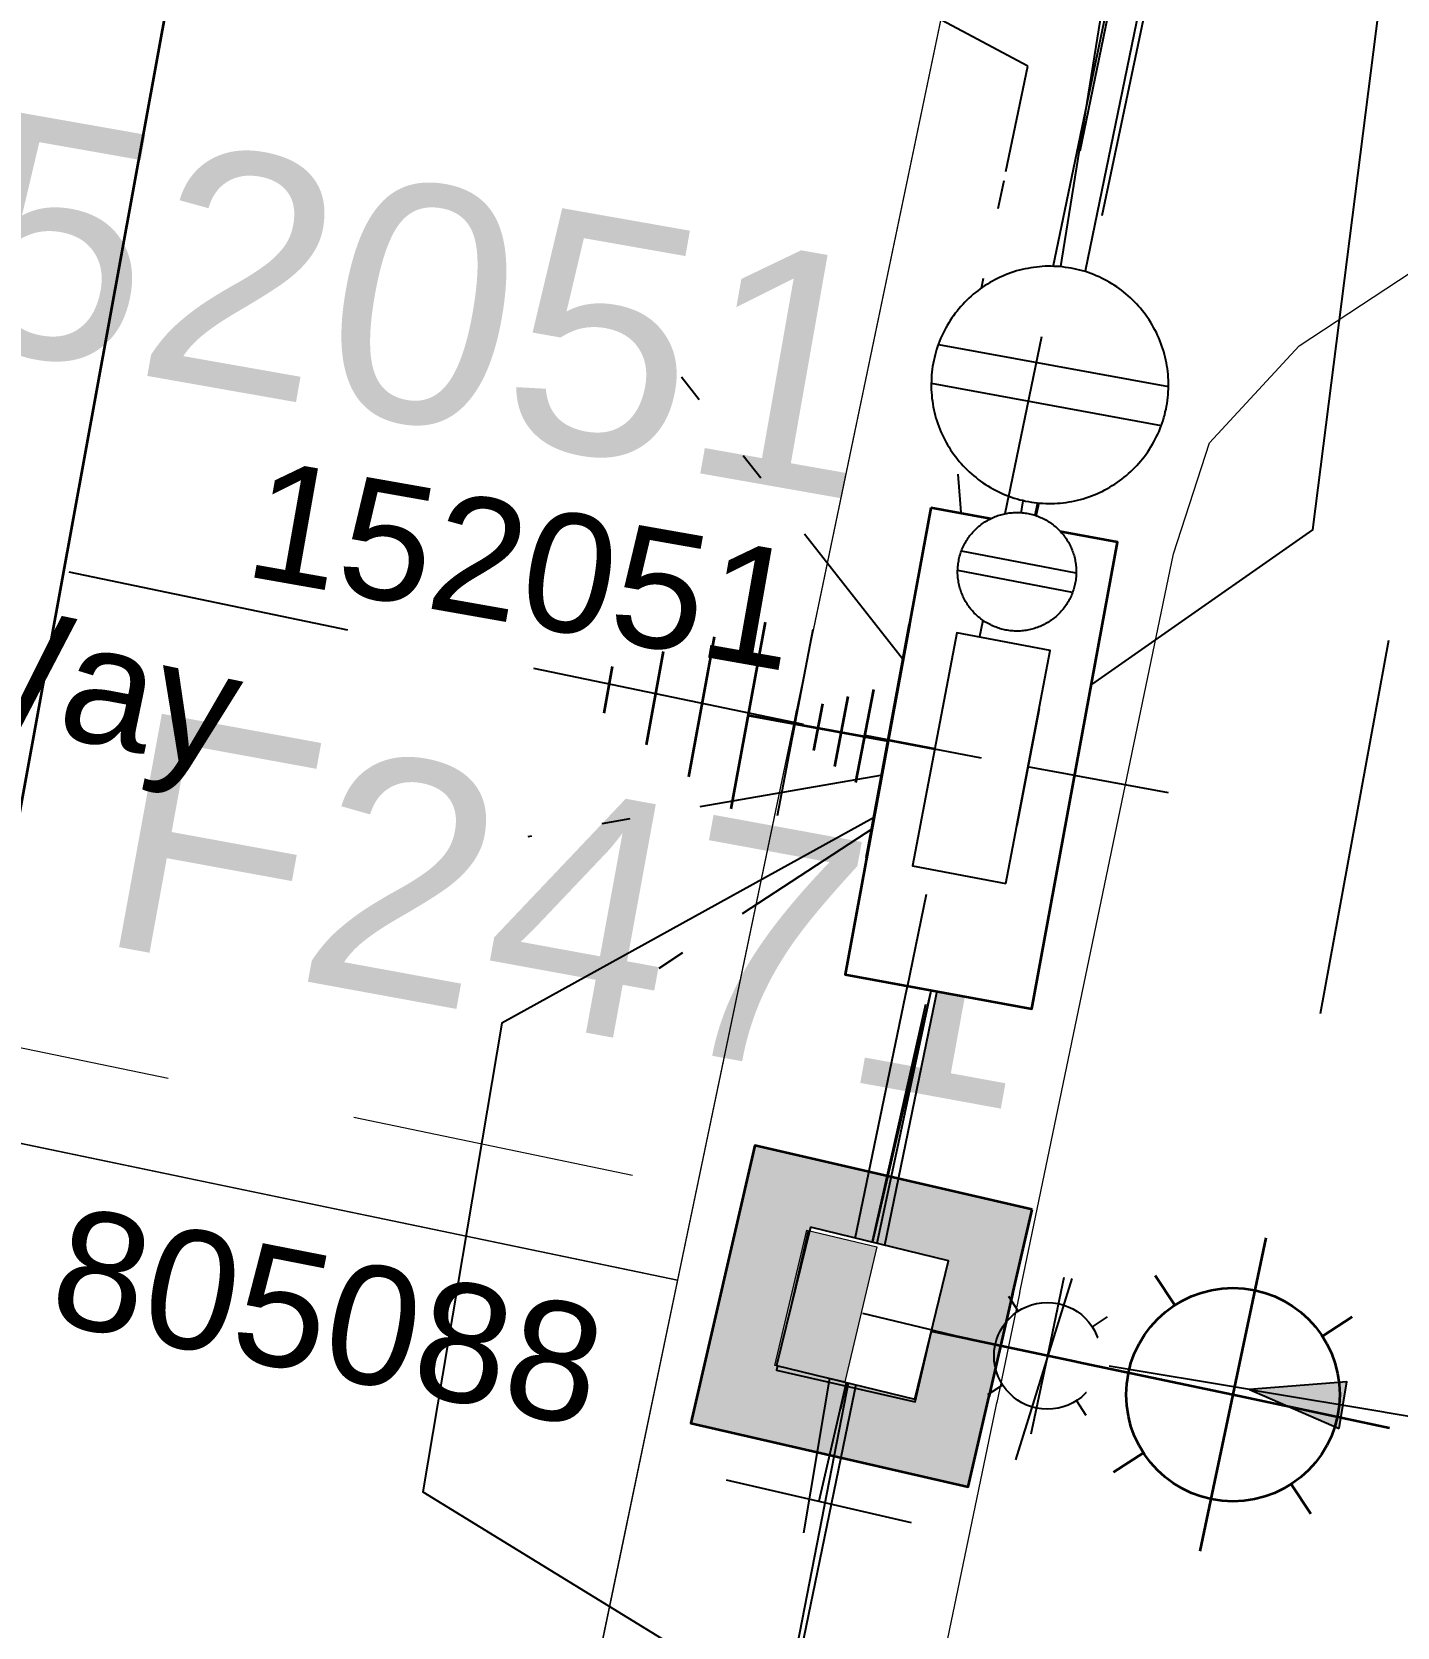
# Model space of a CAD drawing. Header units: metres. Extents: x 307635 to 308805, y 6256169 to 6257356.
# Drawn here: x 308179.17 to 308193.56, y 6256807.4 to 6256824.21 of the extents above; entities that cross this region are included whole.
import ezdxf
from ezdxf.enums import TextEntityAlignment as Align

# ---------------------------------------------------------------- set-up
doc = ezdxf.new("R2010")
doc.units = ezdxf.units.M
for name, pattern in [('Cable Exist UG', [7, 4, -1, 1, -1]), ('CENTERX2', [4, 2.5, -0.5, 0.5, -0.5]), ('Dash', [5, 3, -2]), ('DASHED', [19.05, 12.7, -6.35]), ('IE Trench LV', [6, 4, -2]), ('PHANTOM', [6.15, 3, -0.75, 0.3, -0.75, 0.3, -0.75, 0.3])]:
    doc.linetypes.add(name, pattern=pattern)
doc.layers.get('0').update_dxf_attribs({"color": 6})
doc.layers.get('Defpoints').update_dxf_attribs({"color": 250})
doc.layers.add('_User Miscellaneous10', color=252, linetype='Continuous', lineweight=13, transparency=0.5)
for name, color, linetype, lineweight in [('_User Miscellaneous7', 3, 'Continuous', 13), ('_User_HV_Exist', 1, 'Continuous', 35), ('_User_LV_Exist', 5, 'Continuous', 35), ('Cadastre Developer_SP_NEW', 92, 'Continuous', 15), ('Cadastre Easements_SP_NEW', 2, 'Continuous', 5), ('Mains_LV_SL_EXT', 135, 'Continuous', 25)]:
    doc.layers.add(name, color=color, linetype=linetype, lineweight=lineweight)
for name, color, linetype in [('Equip_HV_NEW', 2, 'Continuous'), ('Equip_LV_NEW', 2, 'Continuous'), ('Equip_SP_SL_EXT', 7, 'Continuous'), ('Mains_LV_New_T84', 2, 'Cable x'), ('Notes', 7, 'Continuous'), ('Notes_SP_NEW', 51, 'Continuous'), ('Services_SP_NEW_UG', 2, 'Continuous'), ('SupportsUG_SP_LV_NEW', 2, 'Continuous'), ('SupportsUG_SP_LV_SL_EXT', 7, 'Continuous'), ('SupportsUG_SP_LV_SL_NEW', 2, 'Continuous'), ('Trench_SP_NEW', 2, 'Continuous')]:
    doc.layers.add(name, color=color, linetype=linetype)
doc.layers.add('UNKNOWN_FEATURES', color=1, linetype='DASHED', plot=False)
doc.styles.add('COLUMN_LABEL', font='arial.ttf', dxfattribs={"height": 2})
doc.styles.add('ieISOCP', font='arial.ttf', dxfattribs={"height": 1.5})
doc.styles.add('POLE_LABEL', font='arial.ttf', dxfattribs={"height": 2})
doc.styles.add('SL_LABEL', font='arial.ttf', dxfattribs={"height": 2})
doc.styles.get("Standard").update_dxf_attribs({"font": 'arial.ttf'})
doc.styles.add('SWG_LABEL', font='arial.ttf')
doc.styles.add('SWITCH_LABEL', font='arial.ttf', dxfattribs={"height": 2})
doc.linetypes.add('Cable New UG', pattern='A,5.5,-0.01,["X",Standard,S=1.8,R=0,X=0,Y=-0.94],-1.7', length=7.21)
doc.linetypes.add('Cable o', pattern='A,3.5,-0.01,["O",Standard,S=1.25,R=0,X=0,Y=-0.63],-1.36', length=4.87)
doc.linetypes.add('Cable x', pattern='A,4.5,-0.01,["X",Standard,S=1.25,R=0,X=0,Y=-0.65],-1.2', length=5.71)

# ---------------------------------------------------------------- blocks, each defined once
blk = doc.blocks.new('COLUMN_EXT')
blk.add_hatch(color=256).paths.add_polyline_path([(1.5, -1.5), (1.5, 1.5), (-1.5, 1.5), (-1.5, -1.5)])
blk.add_lwpolyline([(1.5, 1.5), (-1.5, 1.5), (-1.5, -1.5), (1.5, -1.5)], close=True)
at = {"layer": 'Defpoints', "flags": 128}
for points in [[(0, 0), (0, -2)], [(2, -4), (-2, -4)]]:
    blk.add_lwpolyline(points, dxfattribs=at)
at = {"flags": 1}
blk.add_attdef('Z', (-1.813, 2.351), '', height=0.2, rotation=180, dxfattribs=at)
at = {"flags": 9}
for tag, p in [('NOTES', (-1.813, 2)), ('SUBURB', (-1.813, 1.8)), ('STREETNAME', (-1.813, 1.6)), ('LOCATION', (-1.813, 1.4)), ('LEGEND', (-1.813, 1.2)), ('USAGE', (-1.813, 1)), ('STATE', (-1.813, 0.8)), ('OWNED_BY', (-1.813, 0.6)), ('COLUMN_TYPE', (-1.813, 0.4))]:
    blk.add_attdef(tag, text='', height=0.2, rotation=180, dxfattribs=at).set_placement(p, align=Align.MIDDLE_LEFT)
for tag, style, p in [('STREET_CODE', 'COLUMN_LABEL', (-1.813, 0.2)), ('STRUCTURE_PLANT_NUMBER', 'POLE_LABEL', (-1.813, -0.031))]:
    blk.add_attdef(tag, text='', height=0.2, rotation=180, dxfattribs=dict(at, style=style)).set_placement(p, align=Align.MIDDLE_LEFT)
at = {"style": 'COLUMN_LABEL', "width": 0.9, "flags": 8}
blk.add_attdef('ASSET_NUM', text='', height=2, rotation=270, dxfattribs=at).set_placement((2, -4), align=Align.MIDDLE_LEFT)
blk = doc.blocks.new('*U261')
at = {"flags": 9}
for tag, p in [('LRATECODE', (-7.4, 0)), ('LOUTREACHVOCAB', (-7.2, 0)), ('LOUTREACH', (-7, 0)), ('LANTNUMBER', (-6.6, 0)), ('LNEW', (-6.4, 0)), ('LMASTVOCAB', (-6.2, 0)), ('LMAST', (-6, 0)), ('LLAMPVOCAB', (-5.8, 0)), ('LLAMP', (-5.6, 0)), ('LEXIST', (-5.4, 0)), ('LCHARGE3PERCENT', (-5.2, 0)), ('LCHARGE3', (-5, 0)), ('LCHARGE2PERCENT', (-4.8, 0)), ('LCHARGE2', (-4.6, 0)), ('LCHARGE1PERCENT', (-4.4, 0)), ('LCHARGE1', (-4.2, 0)), ('LCATEGORY', (-4, 0)), ('LBRACKETVOCAB', (-3.8, 0)), ('LBRACKET', (-3.6, 0)), ('LKINGHEIGHT', (-3.4, 0)), ('CREPLACE', (-3.2, 0)), ('CREMOVE', (-3, 0)), ('CNUMBER', (-2.8, 0)), ('CNEW', (-2.6, 0)), ('CEXIST', (-2.4, 0)), ('USAGE', (-2.2, 0)), ('STATE', (-2, 0)), ('OWNED_BY', (-1.8, 0)), ('ORIENTATION', (-1.6, 0)), ('OPERATING_VOLTAGE', (-1.4, 0)), ('NO_PHASES', (-1.2, 0)), ('LANTERN_TYPE', (-1, 0)), ('LANTERN_PURPOSE', (-0.8, 0)), ('CONTROL_TYPE', (-0.6, 0)), ('CONSTRUCTED_VOLTAGE', (-0.4, 0))]:
    blk.add_attdef(tag, text='', height=0.001, rotation=270, dxfattribs=at).set_placement(p, align=Align.MIDDLE_LEFT)
at = {"style": 'SL_LABEL', "flags": 9}
blk.add_attdef('STREET_CODE', text='', height=0.001, rotation=270, dxfattribs=at).set_placement((0.001, 0), align=Align.MIDDLE_LEFT)
at = {"flags": 1}
blk.add_attdef('Z', (0, 0), '', height=0.001, rotation=270, dxfattribs=at)
at = {"width": 0.9}
blk.add_attdef('LNUMBER', text='', height=1, rotation=348.0888, dxfattribs=at).set_placement((6.643, -2.423), align=Align.MIDDLE_LEFT)
at = {"flags": 9}
for tag, p in [('LREMOVE', (0, -7.6)), ('LREPLACE', (0, -7.8)), ('LTYPE', (0, -8)), ('LTYPEVOCAB', (0, -8.2)), ('LEGEND', (0, -8.4)), ('SUBURB', (0, -8.6)), ('STREETNAME', (0, -8.8)), ('LOCATION', (0, -9)), ('NOTES', (0, -9.2)), ('MAINTAINED_BY', (0, -9.863))]:
    blk.add_attdef(tag, text='', height=0.001, dxfattribs=at).set_placement(p, align=Align.MIDDLE_LEFT)
blk.add_attdef('OPERATED_BY', (0, -9.607), '', height=0.001, dxfattribs=at)
blk.add_wipeout([(5.565, -1.174), (4.733, -2.082), (3.566, -2.477), (2.657, -1.644), (2.263, -0.478), (3.095, 0.431), (4.262, 0.826), (5.171, -0.007)])
for p, q in [((4.262, 0.826), (3.914, -0.826)), ((3.095, 0.431), (3.3, 0.117)), ((0, 0), (3.914, -0.826)), ((5.171, -0.007), (4.856, -0.211)), ((3.914, -0.826), (3.566, -2.477)), ((3.914, -0.826), (5.565, -1.174)), ((2.657, -1.644), (2.971, -1.44)), ((4.733, -2.082), (4.528, -1.768))]:
    blk.add_line(p, q)
blk.add_circle((3.914, -0.826), 1.125)
blk = doc.blocks.new('*U254')
blk = doc.blocks.new('SWG_SIE_SU_NEW')
at = {"linetype": 'CENTERX2'}
h = blk.add_hatch(color=256, dxfattribs=at)
h.dxf.hatch_style = 1
edge = h.paths.add_edge_path()
edge.add_arc((9, 0), 0.25, 0, 360)
at = {"linetype": 'Continuous'}
blk.add_line((6.25, 0.75), (2.491, 2.118), dxfattribs=at)
at = {"linetype": 'CENTERX2'}
for p, q in [((0, 0), (1.5, 0)), ((7, 0), (10, 0))]:
    blk.add_line(p, q, dxfattribs=at)
at = {"linetype": 'DASHED'}
blk.add_lwpolyline([(4.371, 1.434), (4.371, 4.371), (7.566, 4.371)], dxfattribs=at)
for centre in [(2.25, 0), (6.25, 0)]:
    blk.add_circle(centre, 0.75)
at = {"linetype": 'CENTERX2'}
blk.add_circle((9, 0), 0.25, dxfattribs=at)
at = {"flags": 8}
blk.add_attdef('ASSET_NUM', text='', height=2, rotation=180, dxfattribs=at).set_placement((-3, 0.012), align=Align.MIDDLE_LEFT)
at = {"flags": 1}
blk.add_attdef('Z', (0, 0), '', height=0.2, dxfattribs=at)
at = {"style": 'SWITCH_LABEL', "flags": 9}
blk.add_attdef('STREET_CODE', text='', height=0.2, dxfattribs=at).set_placement((0, 0), align=Align.MIDDLE_LEFT)
at = {"flags": 9}
for tag, p in [('ORIENTATION', (0, -0.2)), ('PARENT', (0, -0.4)), ('USAGE', (0, -0.6)), ('SUBURB', (0, -0.8)), ('STREETNAME', (0, -1)), ('LOCATION', (0, -1.2)), ('NOTES', (0, -1.4)), ('OWNED_BY', (-0.003, -1.619)), ('OPERATED_BY', (-0.009, -1.841)), ('MAINTAINED_BY', (-0.011, -2.048))]:
    blk.add_attdef(tag, text='', height=0.2, dxfattribs=at).set_placement(p, align=Align.MIDDLE_LEFT)
blk = doc.blocks.new('8DJH_3_FEEDER_NEW')
at = {"layer": '_User_HV_Exist'}
blk.add_lwpolyline([(0, 0), (42, 0), (42, 1.5), (0, 1.5)], close=True, dxfattribs=at)
at = {"layer": '_User_HV_Exist', "linetype": 'CENTERX2'}
ref = blk.add_blockref('SWG_SIE_SU_NEW', (3, 0), dxfattribs=dict(at, rotation=270))
ref.add_attrib('ASSET_NUM', 'F2470', dxfattribs={"layer": '0', "height": 2.5, "rotation": 89.9544, "style": 'SWG_LABEL'}).set_placement((3.012, 2.4), align=Align.MIDDLE_LEFT)
ref = blk.add_blockref('*U254', (15, 0), dxfattribs=dict(at, rotation=270))
ref.add_attrib('ASSET_NUM', 'F2471', dxfattribs={"layer": '0', "height": 2.5, "rotation": 89.9544, "style": 'SWG_LABEL'}).set_placement((15, 2.5), align=Align.MIDDLE_LEFT)
blk = doc.blocks.new('*U242')
at = {"layer": 'Equip_LV_NEW'}
for tag, flags, p in [('ACTUAL_STATUS', 9, (3.167, -1.667)), ('CONSTRUCTED_VOLTAGE', 9, (3.167, -1.833)), ('NO_PHASES', 9, (3.167, -2)), ('OPERATING_VOLTAGE', 9, (3.167, -2.167)), ('ORIENTATION', 9, (3.167, -2.333)), ('STATE', 9, (3.167, -2.5)), ('SWITCH_TYPE', 9, (3.167, -2.667)), ('USAGE', 9, (3.167, -2.833)), ('NOTES', 9, (3.167, -3)), ('OWNED_BY', 9, (3.167, -3.167)), ('OPERATED_BY', 9, (3.167, -3.333)), ('MAINTAINED_BY', 9, (3.167, -3.5)), ('NUMBER_OF_PHASES', 9, (3.167, -3.667)), ('TYPE', 9, (3.167, -3.833)), ('Z', 1, (3.167, -4))]:
    blk.add_attdef(tag, text='', height=0.167, dxfattribs=dict(at, flags=flags)).set_placement(p, align=Align.MIDDLE_LEFT)
blk.add_wipeout([(4, 1.25), (3.969, 1.25), (3.939, 1.248), (3.908, 1.247), (3.877, 1.244), (3.847, 1.241), (3.817, 1.236), (3.786, 1.232), (3.756, 1.226), (3.726, 1.22), (3.696, 1.213), (3.667, 1.205), (3.637, 1.196), (3.608, 1.187), (3.579, 1.177), (3.55, 1.166), (3.522, 1.155), (3.493, 1.143), (3.466, 1.13), (3.438, 1.117), (3.411, 1.102), (3.384, 1.088), (3.357, 1.072), (3.331, 1.056), (3.306, 1.039), (3.28, 1.022), (3.255, 1.004), (3.231, 0.985), (3.207, 0.966), (3.184, 0.947), (3.161, 0.926), (3.138, 0.905), (3.116, 0.884), (3.095, 0.862), (3.074, 0.839), (3.053, 0.816), (3.034, 0.793), (3.015, 0.769), (2.996, 0.745), (2.978, 0.72), (2.961, 0.694), (2.944, 0.669), (2.928, 0.643), (2.912, 0.616), (2.898, 0.589), (2.883, 0.562), (2.87, 0.534), (2.857, 0.507), (2.845, 0.478), (2.834, 0.45), (2.823, 0.421), (2.813, 0.392), (2.804, 0.363), (2.795, 0.333), (2.787, 0.304), (2.78, 0.274), (2.774, 0.244), (2.768, 0.214), (2.764, 0.183), (2.759, 0.153), (2.756, 0.123), (2.753, 0.092), (2.752, 0.061), (2.75, 0.031), (2.75, 0), (2.75, -0.031), (2.752, -0.061), (2.753, -0.092), (2.756, -0.123), (2.759, -0.153), (2.764, -0.183), (2.768, -0.214), (2.774, -0.244), (2.78, -0.274), (2.787, -0.304), (2.795, -0.333), (2.804, -0.363), (2.813, -0.392), (2.823, -0.421), (2.834, -0.45), (2.845, -0.478), (2.857, -0.507), (2.87, -0.534), (2.883, -0.562), (2.898, -0.589), (2.912, -0.616), (2.928, -0.643), (2.944, -0.669), (2.961, -0.694), (2.978, -0.72), (2.996, -0.745), (3.015, -0.769), (3.034, -0.793), (3.053, -0.816), (3.074, -0.839), (3.095, -0.862), (3.116, -0.884), (3.138, -0.905), (3.161, -0.926), (3.184, -0.947), (3.207, -0.966), (3.231, -0.985), (3.255, -1.004), (3.28, -1.022), (3.306, -1.039), (3.331, -1.056), (3.357, -1.072), (3.384, -1.088), (3.411, -1.102), (3.438, -1.117), (3.466, -1.13), (3.493, -1.143), (3.522, -1.155), (3.55, -1.166), (3.579, -1.177), (3.608, -1.187), (3.637, -1.196), (3.667, -1.205), (3.696, -1.213), (3.726, -1.22), (3.756, -1.226), (3.786, -1.232), (3.817, -1.236), (3.847, -1.241), (3.877, -1.244), (3.908, -1.247), (3.939, -1.248), (3.969, -1.25), (4, -1.25), (4.031, -1.25), (4.061, -1.248), (4.092, -1.247), (4.123, -1.244), (4.153, -1.241), (4.183, -1.236), (4.214, -1.232), (4.244, -1.226), (4.274, -1.22), (4.304, -1.213), (4.333, -1.205), (4.363, -1.196), (4.392, -1.187), (4.421, -1.177), (4.45, -1.166), (4.478, -1.155), (4.507, -1.143), (4.534, -1.13), (4.562, -1.117), (4.589, -1.102), (4.616, -1.088), (4.643, -1.072), (4.669, -1.056), (4.694, -1.039), (4.72, -1.022), (4.745, -1.004), (4.769, -0.985), (4.793, -0.966), (4.816, -0.947), (4.839, -0.926), (4.862, -0.905), (4.884, -0.884), (4.905, -0.862), (4.926, -0.839), (4.947, -0.816), (4.966, -0.793), (4.985, -0.769), (5.004, -0.745), (5.022, -0.72), (5.039, -0.694), (5.056, -0.669), (5.072, -0.643), (5.088, -0.616), (5.102, -0.589), (5.117, -0.562), (5.13, -0.534), (5.143, -0.507), (5.155, -0.478), (5.166, -0.45), (5.177, -0.421), (5.187, -0.392), (5.196, -0.363), (5.205, -0.333), (5.213, -0.304), (5.22, -0.274), (5.226, -0.244), (5.232, -0.214), (5.236, -0.183), (5.241, -0.153), (5.244, -0.123), (5.247, -0.092), (5.248, -0.061), (5.25, -0.031), (5.25, 0), (5.25, 0.031), (5.248, 0.061), (5.247, 0.092), (5.244, 0.123), (5.241, 0.153), (5.236, 0.183), (5.232, 0.214), (5.226, 0.244), (5.22, 0.274), (5.213, 0.304), (5.205, 0.333), (5.196, 0.363), (5.187, 0.392), (5.177, 0.421), (5.166, 0.45), (5.155, 0.478), (5.143, 0.507), (5.13, 0.534), (5.117, 0.562), (5.102, 0.589), (5.088, 0.616), (5.072, 0.643), (5.056, 0.669), (5.039, 0.694), (5.022, 0.72), (5.004, 0.745), (4.985, 0.769), (4.966, 0.793), (4.947, 0.816), (4.926, 0.839), (4.905, 0.862), (4.884, 0.884), (4.862, 0.905), (4.839, 0.926), (4.816, 0.947), (4.793, 0.966), (4.769, 0.985), (4.745, 1.004), (4.72, 1.022), (4.694, 1.039), (4.669, 1.056), (4.643, 1.072), (4.616, 1.088), (4.589, 1.102), (4.562, 1.117), (4.534, 1.13), (4.507, 1.143), (4.478, 1.155), (4.45, 1.166), (4.421, 1.177), (4.392, 1.187), (4.363, 1.196), (4.333, 1.205), (4.304, 1.213), (4.274, 1.22), (4.244, 1.226), (4.214, 1.232), (4.183, 1.236), (4.153, 1.241), (4.123, 1.244), (4.092, 1.247), (4.061, 1.248), (4.031, 1.25)]).dxf.layer = 'Equip_LV_NEW'
for p, q in [((3.792, 1.232), (3.792, -1.232)), ((4.208, 1.232), (4.208, -1.232))]:
    blk.add_line(p, q, dxfattribs=at)
at = {"layer": 'Equip_LV_NEW', "flags": 128}
blk.add_lwpolyline([(4, 1.25), (3.969, 1.25), (3.939, 1.248), (3.908, 1.247), (3.877, 1.244), (3.847, 1.241), (3.817, 1.236), (3.786, 1.232), (3.756, 1.226), (3.726, 1.22), (3.696, 1.213), (3.667, 1.205), (3.637, 1.196), (3.608, 1.187), (3.579, 1.177), (3.55, 1.166), (3.522, 1.155), (3.493, 1.143), (3.466, 1.13), (3.438, 1.117), (3.411, 1.102), (3.384, 1.088), (3.357, 1.072), (3.331, 1.056), (3.306, 1.039), (3.28, 1.022), (3.255, 1.004), (3.231, 0.985), (3.207, 0.966), (3.184, 0.947), (3.161, 0.926), (3.138, 0.905), (3.116, 0.884), (3.095, 0.862), (3.074, 0.839), (3.053, 0.816), (3.034, 0.793), (3.015, 0.769), (2.996, 0.745), (2.978, 0.72), (2.961, 0.694), (2.944, 0.669), (2.928, 0.643), (2.912, 0.616), (2.898, 0.589), (2.883, 0.562), (2.87, 0.534), (2.857, 0.507), (2.845, 0.478), (2.834, 0.45), (2.823, 0.421), (2.813, 0.392), (2.804, 0.363), (2.795, 0.333), (2.787, 0.304), (2.78, 0.274), (2.774, 0.244), (2.768, 0.214), (2.764, 0.183), (2.759, 0.153), (2.756, 0.123), (2.753, 0.092), (2.752, 0.061), (2.75, 0.031), (2.75, 0), (2.75, -0.031), (2.752, -0.061), (2.753, -0.092), (2.756, -0.123), (2.759, -0.153), (2.764, -0.183), (2.768, -0.214), (2.774, -0.244), (2.78, -0.274), (2.787, -0.304), (2.795, -0.333), (2.804, -0.363), (2.813, -0.392), (2.823, -0.421), (2.834, -0.45), (2.845, -0.478), (2.857, -0.507), (2.87, -0.534), (2.883, -0.562), (2.898, -0.589), (2.912, -0.616), (2.928, -0.643), (2.944, -0.669), (2.961, -0.694), (2.978, -0.72), (2.996, -0.745), (3.015, -0.769), (3.034, -0.793), (3.053, -0.816), (3.074, -0.839), (3.095, -0.862), (3.116, -0.884), (3.138, -0.905), (3.161, -0.926), (3.184, -0.947), (3.207, -0.966), (3.231, -0.985), (3.255, -1.004), (3.28, -1.022), (3.306, -1.039), (3.331, -1.056), (3.357, -1.072), (3.384, -1.088), (3.411, -1.102), (3.438, -1.117), (3.466, -1.13), (3.493, -1.143), (3.522, -1.155), (3.55, -1.166), (3.579, -1.177), (3.608, -1.187), (3.637, -1.196), (3.667, -1.205), (3.696, -1.213), (3.726, -1.22), (3.756, -1.226), (3.786, -1.232), (3.817, -1.236), (3.847, -1.241), (3.877, -1.244), (3.908, -1.247), (3.939, -1.248), (3.969, -1.25), (4, -1.25), (4.031, -1.25), (4.061, -1.248), (4.092, -1.247), (4.123, -1.244), (4.153, -1.241), (4.183, -1.236), (4.214, -1.232), (4.244, -1.226), (4.274, -1.22), (4.304, -1.213), (4.333, -1.205), (4.363, -1.196), (4.392, -1.187), (4.421, -1.177), (4.45, -1.166), (4.478, -1.155), (4.507, -1.143), (4.534, -1.13), (4.562, -1.117), (4.589, -1.102), (4.616, -1.088), (4.643, -1.072), (4.669, -1.056), (4.694, -1.039), (4.72, -1.022), (4.745, -1.004), (4.769, -0.985), (4.793, -0.966), (4.816, -0.947), (4.839, -0.926), (4.862, -0.905), (4.884, -0.884), (4.905, -0.862), (4.926, -0.839), (4.947, -0.816), (4.966, -0.793), (4.985, -0.769), (5.004, -0.745), (5.022, -0.72), (5.039, -0.694), (5.056, -0.669), (5.072, -0.643), (5.088, -0.616), (5.102, -0.589), (5.117, -0.562), (5.13, -0.534), (5.143, -0.507), (5.155, -0.478), (5.166, -0.45), (5.177, -0.421), (5.187, -0.392), (5.196, -0.363), (5.205, -0.333), (5.213, -0.304), (5.22, -0.274), (5.226, -0.244), (5.232, -0.214), (5.236, -0.183), (5.241, -0.153), (5.244, -0.123), (5.247, -0.092), (5.248, -0.061), (5.25, -0.031), (5.25, 0), (5.25, 0.031), (5.248, 0.061), (5.247, 0.092), (5.244, 0.123), (5.241, 0.153), (5.236, 0.183), (5.232, 0.214), (5.226, 0.244), (5.22, 0.274), (5.213, 0.304), (5.205, 0.333), (5.196, 0.363), (5.187, 0.392), (5.177, 0.421), (5.166, 0.45), (5.155, 0.478), (5.143, 0.507), (5.13, 0.534), (5.117, 0.562), (5.102, 0.589), (5.088, 0.616), (5.072, 0.643), (5.056, 0.669), (5.039, 0.694), (5.022, 0.72), (5.004, 0.745), (4.985, 0.769), (4.966, 0.793), (4.947, 0.816), (4.926, 0.839), (4.905, 0.862), (4.884, 0.884), (4.862, 0.905), (4.839, 0.926), (4.816, 0.947), (4.793, 0.966), (4.769, 0.985), (4.745, 1.004), (4.72, 1.022), (4.694, 1.039), (4.669, 1.056), (4.643, 1.072), (4.616, 1.088), (4.589, 1.102), (4.562, 1.117), (4.534, 1.13), (4.507, 1.143), (4.478, 1.155), (4.45, 1.166), (4.421, 1.177), (4.392, 1.187), (4.363, 1.196), (4.333, 1.205), (4.304, 1.213), (4.274, 1.22), (4.244, 1.226), (4.214, 1.232), (4.183, 1.236), (4.153, 1.241), (4.123, 1.244), (4.092, 1.247), (4.061, 1.248), (4.031, 1.25)], close=True, dxfattribs=at)
blk = doc.blocks.new('*U250')
at = {"layer": '_User_LV_Exist'}
for p, q in [((2.5, 1), (2.5, -1)), ((3, 0.75), (3, -0.75)), ((3.5, 0.5), (3.5, -0.5)), ((4, 0.25), (4, -0.25))]:
    blk.add_line(p, q, dxfattribs=at)
at = {"layer": 'Defpoints', "linetype": 'Cable x'}
blk.add_line((4, -2), (4, 2), dxfattribs=at)
at = {"layer": 'Equip_LV_NEW', "ltscale": 10, "xscale": -1, "rotation": 90}
blk.add_blockref('*U242', (0, 0), dxfattribs=at)
at = {"width": 0.9}
blk.add_attdef('ASSET_NUM', text='', height=2, dxfattribs=at).set_placement((4, 2), align=Align.MIDDLE_LEFT)
for tag, p, flags in [('SUBURB', (-2, 0), 1), ('STREETNAME', (-1.8, 0), 9), ('PARENT', (-1.6, 0), 9), ('NOTES', (-1.4, 0), 9), ('LOCATION', (-1.2, 0), 9), ('LEGEND', (-1, 0), 9), ('USAGE', (-0.8, 0), 9), ('SUPPORT_TYPE', (-0.6, 0), 9), ('STATE', (-0.4, 0), 9), ('OWNED_BY', (-0.2, 0), 9)]:
    blk.add_attdef(tag, p, '', height=0.2, rotation=270, dxfattribs=dict(flags=flags))
blk.add_wipeout([(1, 2.5), (1, -2.5), (-1, -2.5), (-1, 2.5)])
blk.add_lwpolyline([(-1, 2.5), (-1, -1.25), (-1, 1.25), (-1, -2.5), (1, -2.5), (1, 2.5)], close=True)
at = {"layer": '_User_LV_Exist'}
blk.add_line((1, 0), (2.5, 0), dxfattribs=at)
at = {"layer": 'Defpoints'}
blk.add_line((0, 0), (2, 0), dxfattribs=at)
blk = doc.blocks.new('*U270')
at = {"layer": '_User_LV_Exist'}
for p, q in [((2.507, -0.982), (2.493, 1.018)), ((3.005, -0.728), (2.995, 0.772)), ((3.504, -0.475), (3.496, 0.525)), ((4.002, -0.221), (3.998, 0.279))]:
    blk.add_line(p, q, dxfattribs=at)
at = {"layer": 'Defpoints', "linetype": 'Cable x'}
blk.add_line((-4.014, 1.971), (-3.985, -2.029), dxfattribs=at)
at = {"layer": 'Equip_LV_NEW', "ltscale": 10, "rotation": 270.4133085669292}
blk.add_blockref('*U242', (0, 0), dxfattribs=at)
at = {"width": 0.9}
blk.add_attdef('ASSET_NUM', text='', height=2, dxfattribs=at).set_placement((4, 2), align=Align.MIDDLE_LEFT)
for tag, p, flags in [('SUBURB', (-2, 0), 1), ('STREETNAME', (-1.8, 0), 9), ('PARENT', (-1.6, 0), 9), ('NOTES', (-1.4, 0), 9), ('LOCATION', (-1.2, 0), 9), ('LEGEND', (-1, 0), 9), ('USAGE', (-0.8, 0), 9), ('SUPPORT_TYPE', (-0.6, 0), 9), ('STATE', (-0.4, 0), 9), ('OWNED_BY', (-0.2, 0), 9)]:
    blk.add_attdef(tag, p, '', height=0.2, rotation=270, dxfattribs=dict(flags=flags))
blk.add_wipeout([(-0.982, -2.507), (-1.018, 2.493), (0.982, 2.507), (1.018, -2.493)])
blk.add_lwpolyline([(1.018, -2.493), (0.991, 1.257), (1.009, -1.243), (0.982, 2.507), (-1.018, 2.493), (-0.982, -2.507)], close=True)
at = {"layer": '_User_LV_Exist'}
blk.add_line((1, 0.007), (2.5, 0.018), dxfattribs=at)
at = {"layer": 'Defpoints'}
blk.add_line((0, 0), (-2, -0.014), dxfattribs=at)
blk = doc.blocks.new('*U297')
h = blk.add_hatch(color=256)
h.dxf.hatch_style = 1
h.paths.add_polyline_path([(-3, 0.246), (-2.918, 0.74), (-3.946, 0.657)])
at = {"flags": 128}
blk.add_lwpolyline([(-3, 0.246), (-2.918, 0.74), (-3.946, 0.657), (-3, 0.246)], dxfattribs=at)
at = {"layer": 'Defpoints'}
blk.add_line((-3.946, 0.657), (-5.425, 0.904), dxfattribs=at)
blk.add_wipeout([(0, 1.75), (-0.021, 1.75), (-0.043, 1.749), (-0.064, 1.749), (-0.086, 1.748), (-0.107, 1.747), (-0.129, 1.745), (-0.15, 1.744), (-0.172, 1.742), (-0.193, 1.739), (-0.214, 1.737), (-0.236, 1.734), (-0.257, 1.731), (-0.278, 1.728), (-0.299, 1.724), (-0.32, 1.72), (-0.341, 1.716), (-0.362, 1.712), (-0.383, 1.707), (-0.404, 1.703), (-0.425, 1.698), (-0.446, 1.692), (-0.467, 1.687), (-0.487, 1.681), (-0.508, 1.675), (-0.529, 1.668), (-0.549, 1.662), (-0.569, 1.655), (-0.59, 1.648), (-0.61, 1.64), (-0.63, 1.633), (-0.65, 1.625), (-0.67, 1.617), (-0.689, 1.608), (-0.709, 1.6), (-0.729, 1.591), (-0.748, 1.582), (-0.768, 1.573), (-0.787, 1.563), (-0.806, 1.553), (-0.825, 1.543), (-0.844, 1.533), (-0.863, 1.523), (-0.881, 1.512), (-0.9, 1.501), (-0.918, 1.49), (-0.936, 1.478), (-0.954, 1.467), (-0.972, 1.455), (-0.99, 1.443), (-1.008, 1.431), (-1.025, 1.418), (-1.042, 1.406), (-1.06, 1.393), (-1.077, 1.38), (-1.094, 1.366), (-1.11, 1.353), (-1.127, 1.339), (-1.143, 1.325), (-1.159, 1.311), (-1.175, 1.297), (-1.191, 1.282), (-1.207, 1.267), (-1.222, 1.253), (-1.237, 1.237), (-1.253, 1.222), (-1.267, 1.207), (-1.282, 1.191), (-1.297, 1.175), (-1.311, 1.159), (-1.325, 1.143), (-1.339, 1.127), (-1.353, 1.11), (-1.366, 1.094), (-1.38, 1.077), (-1.393, 1.06), (-1.406, 1.042), (-1.418, 1.025), (-1.431, 1.008), (-1.443, 0.99), (-1.455, 0.972), (-1.467, 0.954), (-1.478, 0.936), (-1.49, 0.918), (-1.501, 0.9), (-1.512, 0.881), (-1.523, 0.863), (-1.533, 0.844), (-1.543, 0.825), (-1.553, 0.806), (-1.563, 0.787), (-1.573, 0.768), (-1.582, 0.748), (-1.591, 0.729), (-1.6, 0.709), (-1.608, 0.689), (-1.617, 0.67), (-1.625, 0.65), (-1.633, 0.63), (-1.64, 0.61), (-1.648, 0.59), (-1.655, 0.569), (-1.662, 0.549), (-1.668, 0.529), (-1.675, 0.508), (-1.681, 0.487), (-1.687, 0.467), (-1.692, 0.446), (-1.698, 0.425), (-1.703, 0.404), (-1.707, 0.383), (-1.712, 0.362), (-1.716, 0.341), (-1.72, 0.32), (-1.724, 0.299), (-1.728, 0.278), (-1.731, 0.257), (-1.734, 0.236), (-1.737, 0.214), (-1.739, 0.193), (-1.742, 0.172), (-1.744, 0.15), (-1.745, 0.129), (-1.747, 0.107), (-1.748, 0.086), (-1.749, 0.064), (-1.749, 0.043), (-1.75, 0.021), (-1.75, 0), (-1.75, -0.021), (-1.749, -0.043), (-1.749, -0.064), (-1.748, -0.086), (-1.747, -0.107), (-1.745, -0.129), (-1.744, -0.15), (-1.742, -0.172), (-1.739, -0.193), (-1.737, -0.214), (-1.734, -0.236), (-1.731, -0.257), (-1.728, -0.278), (-1.724, -0.299), (-1.72, -0.32), (-1.716, -0.341), (-1.712, -0.362), (-1.707, -0.383), (-1.703, -0.404), (-1.698, -0.425), (-1.692, -0.446), (-1.687, -0.467), (-1.681, -0.487), (-1.675, -0.508), (-1.668, -0.529), (-1.662, -0.549), (-1.655, -0.569), (-1.648, -0.59), (-1.64, -0.61), (-1.633, -0.63), (-1.625, -0.65), (-1.617, -0.67), (-1.608, -0.689), (-1.6, -0.709), (-1.591, -0.729), (-1.582, -0.748), (-1.573, -0.768), (-1.563, -0.787), (-1.553, -0.806), (-1.543, -0.825), (-1.533, -0.844), (-1.523, -0.863), (-1.512, -0.881), (-1.501, -0.9), (-1.49, -0.918), (-1.478, -0.936), (-1.467, -0.954), (-1.455, -0.972), (-1.443, -0.99), (-1.431, -1.008), (-1.418, -1.025), (-1.406, -1.042), (-1.393, -1.06), (-1.38, -1.077), (-1.366, -1.094), (-1.353, -1.11), (-1.339, -1.127), (-1.325, -1.143), (-1.311, -1.159), (-1.297, -1.175), (-1.282, -1.191), (-1.267, -1.207), (-1.253, -1.222), (-1.237, -1.237), (-1.222, -1.253), (-1.207, -1.267), (-1.191, -1.282), (-1.175, -1.297), (-1.159, -1.311), (-1.143, -1.325), (-1.127, -1.339), (-1.11, -1.353), (-1.094, -1.366), (-1.077, -1.38), (-1.06, -1.393), (-1.042, -1.406), (-1.025, -1.418), (-1.008, -1.431), (-0.99, -1.443), (-0.972, -1.455), (-0.954, -1.467), (-0.936, -1.478), (-0.918, -1.49), (-0.9, -1.501), (-0.881, -1.512), (-0.863, -1.523), (-0.844, -1.533), (-0.825, -1.543), (-0.806, -1.553), (-0.787, -1.563), (-0.768, -1.573), (-0.748, -1.582), (-0.729, -1.591), (-0.709, -1.6), (-0.689, -1.608), (-0.67, -1.617), (-0.65, -1.625), (-0.63, -1.633), (-0.61, -1.64), (-0.59, -1.648), (-0.569, -1.655), (-0.549, -1.662), (-0.529, -1.668), (-0.508, -1.675), (-0.487, -1.681), (-0.467, -1.687), (-0.446, -1.692), (-0.425, -1.698), (-0.404, -1.703), (-0.383, -1.707), (-0.362, -1.712), (-0.341, -1.716), (-0.32, -1.72), (-0.299, -1.724), (-0.278, -1.728), (-0.257, -1.731), (-0.236, -1.734), (-0.214, -1.737), (-0.193, -1.739), (-0.172, -1.742), (-0.15, -1.744), (-0.129, -1.745), (-0.107, -1.747), (-0.086, -1.748), (-0.064, -1.749), (-0.043, -1.749), (-0.021, -1.75), (0, -1.75), (0.021, -1.75), (0.043, -1.749), (0.064, -1.749), (0.086, -1.748), (0.107, -1.747), (0.129, -1.745), (0.15, -1.744), (0.172, -1.742), (0.193, -1.739), (0.214, -1.737), (0.236, -1.734), (0.257, -1.731), (0.278, -1.728), (0.299, -1.724), (0.32, -1.72), (0.341, -1.716), (0.362, -1.712), (0.383, -1.707), (0.404, -1.703), (0.425, -1.698), (0.446, -1.692), (0.467, -1.687), (0.487, -1.681), (0.508, -1.675), (0.529, -1.668), (0.549, -1.662), (0.569, -1.655), (0.59, -1.648), (0.61, -1.64), (0.63, -1.633), (0.65, -1.625), (0.67, -1.617), (0.689, -1.608), (0.709, -1.6), (0.729, -1.591), (0.748, -1.582), (0.768, -1.573), (0.787, -1.563), (0.806, -1.553), (0.825, -1.543), (0.844, -1.533), (0.863, -1.523), (0.881, -1.512), (0.9, -1.501), (0.918, -1.49), (0.936, -1.478), (0.954, -1.467), (0.972, -1.455), (0.99, -1.443), (1.008, -1.431), (1.025, -1.418), (1.042, -1.406), (1.06, -1.393), (1.077, -1.38), (1.094, -1.366), (1.11, -1.353), (1.127, -1.339), (1.143, -1.325), (1.159, -1.311), (1.175, -1.297), (1.191, -1.282), (1.207, -1.267), (1.222, -1.253), (1.237, -1.237), (1.253, -1.222), (1.267, -1.207), (1.282, -1.191), (1.297, -1.175), (1.311, -1.159), (1.325, -1.143), (1.339, -1.127), (1.353, -1.11), (1.366, -1.094), (1.38, -1.077), (1.393, -1.06), (1.406, -1.042), (1.418, -1.025), (1.431, -1.008), (1.443, -0.99), (1.455, -0.972), (1.467, -0.954), (1.478, -0.936), (1.49, -0.918), (1.501, -0.9), (1.512, -0.881), (1.523, -0.863), (1.533, -0.844), (1.543, -0.825), (1.553, -0.806), (1.563, -0.787), (1.573, -0.768), (1.582, -0.748), (1.591, -0.729), (1.6, -0.709), (1.608, -0.689), (1.617, -0.67), (1.625, -0.65), (1.633, -0.63), (1.64, -0.61), (1.648, -0.59), (1.655, -0.569), (1.662, -0.549), (1.668, -0.529), (1.675, -0.508), (1.681, -0.487), (1.687, -0.467), (1.692, -0.446), (1.698, -0.425), (1.703, -0.404), (1.707, -0.383), (1.712, -0.362), (1.716, -0.341), (1.72, -0.32), (1.724, -0.299), (1.728, -0.278), (1.731, -0.257), (1.734, -0.236), (1.737, -0.214), (1.739, -0.193), (1.742, -0.172), (1.744, -0.15), (1.745, -0.129), (1.747, -0.107), (1.748, -0.086), (1.749, -0.064), (1.749, -0.043), (1.75, -0.021), (1.75, 0), (1.75, 0.021), (1.749, 0.043), (1.749, 0.064), (1.748, 0.086), (1.747, 0.107), (1.745, 0.129), (1.744, 0.15), (1.742, 0.172), (1.739, 0.193), (1.737, 0.214), (1.734, 0.236), (1.731, 0.257), (1.728, 0.278), (1.724, 0.299), (1.72, 0.32), (1.716, 0.341), (1.712, 0.362), (1.707, 0.383), (1.703, 0.404), (1.698, 0.425), (1.692, 0.446), (1.687, 0.467), (1.681, 0.487), (1.675, 0.508), (1.668, 0.529), (1.662, 0.549), (1.655, 0.569), (1.648, 0.59), (1.64, 0.61), (1.633, 0.63), (1.625, 0.65), (1.617, 0.67), (1.608, 0.689), (1.6, 0.709), (1.591, 0.729), (1.582, 0.748), (1.573, 0.768), (1.563, 0.787), (1.553, 0.806), (1.543, 0.825), (1.533, 0.844), (1.523, 0.863), (1.512, 0.881), (1.501, 0.9), (1.49, 0.918), (1.478, 0.936), (1.467, 0.954), (1.455, 0.972), (1.443, 0.99), (1.431, 1.008), (1.418, 1.025), (1.406, 1.042), (1.393, 1.06), (1.38, 1.077), (1.366, 1.094), (1.353, 1.11), (1.339, 1.127), (1.325, 1.143), (1.311, 1.159), (1.297, 1.175), (1.282, 1.191), (1.267, 1.207), (1.253, 1.222), (1.237, 1.237), (1.222, 1.253), (1.207, 1.267), (1.191, 1.282), (1.175, 1.297), (1.159, 1.311), (1.143, 1.325), (1.127, 1.339), (1.11, 1.353), (1.094, 1.366), (1.077, 1.38), (1.06, 1.393), (1.042, 1.406), (1.025, 1.418), (1.008, 1.431), (0.99, 1.443), (0.972, 1.455), (0.954, 1.467), (0.936, 1.478), (0.918, 1.49), (0.9, 1.501), (0.881, 1.512), (0.863, 1.523), (0.844, 1.533), (0.825, 1.543), (0.806, 1.553), (0.787, 1.563), (0.768, 1.573), (0.748, 1.582), (0.729, 1.591), (0.709, 1.6), (0.689, 1.608), (0.67, 1.617), (0.65, 1.625), (0.63, 1.633), (0.61, 1.64), (0.59, 1.648), (0.569, 1.655), (0.549, 1.662), (0.529, 1.668), (0.508, 1.675), (0.487, 1.681), (0.467, 1.687), (0.446, 1.692), (0.425, 1.698), (0.404, 1.703), (0.383, 1.707), (0.362, 1.712), (0.341, 1.716), (0.32, 1.72), (0.299, 1.724), (0.278, 1.728), (0.257, 1.731), (0.236, 1.734), (0.214, 1.737), (0.193, 1.739), (0.172, 1.742), (0.15, 1.744), (0.129, 1.745), (0.107, 1.747), (0.086, 1.748), (0.064, 1.749), (0.043, 1.749), (0.021, 1.75)])
blk.add_line((-3.946, 0.657), (-1.726, 0.288))
blk.add_circle((0, 0), 1.7)
at = {"width": 0.9}
blk.add_attdef('CODE', text='', height=1.8, dxfattribs=at).set_placement((0, 0), align=Align.MIDDLE_CENTER)
at = {"flags": 1}
blk.add_attdef('Z', (0, 0), '', height=0.2, dxfattribs=at)
blk = doc.blocks.new('*U315')
at = {"layer": 'Defpoints'}
blk.add_line((4, -2), (4, 2), dxfattribs=at)
at = {"width": 0.9, "flags": 8}
blk.add_attdef('ASSET_NUM', text='', height=2, dxfattribs=at).set_placement((4, 2), align=Align.MIDDLE_LEFT)
at = {"flags": 1}
blk.add_attdef('Z', (-2.351, -1.813), '', height=0.2, rotation=270, dxfattribs=at)
at = {"flags": 9}
for tag, p in [('NOTES', (-2, -1.813)), ('SUBURB', (-1.8, -1.813)), ('STREETNAME', (-1.6, -1.813)), ('LOCATION', (-1.4, -1.813)), ('LEGEND', (-1.2, -1.813)), ('USAGE', (-1, -1.813)), ('STATE', (-0.8, -1.813)), ('OWNED_BY', (-0.6, -1.813)), ('COLUMN_TYPE', (-0.4, -1.813)), ('STREET_CODE', (-0.2, -1.813)), ('STRUCTURE_PLANT_NUMBER', (0.031, -1.813))]:
    blk.add_attdef(tag, text='', height=0.2, rotation=270, dxfattribs=at).set_placement(p, align=Align.MIDDLE_LEFT)
at = {"ltscale": 10}
blk.add_wipeout([(-1.407, -1.588), (-1.588, 1.407), (1.407, 1.588), (1.588, -1.407)], dxfattribs=at)
blk.add_lwpolyline([(-1.588, 1.407), (-1.407, -1.588), (1.588, -1.407), (1.407, 1.588)], close=True)
at = {"layer": 'Defpoints'}
blk.add_line((0, 0), (1.996, 0.121), dxfattribs=at)

msp = doc.modelspace()

# ---------------------------------------------------------------- linework, layer by layer
at = {"layer": '_User_LV_Exist', "linetype": 'Cable o', "lineweight": -2, "flags": 128}
msp.add_lwpolyline([(308189.274, 6256816.588), (308192.666, 6256818.961), (308192.666, 6256818.961), (308194.702, 6256834.98), (308190.885, 6256838.624), (308158.249, 6256843.157)], dxfattribs=at)
at = {"layer": '_User_LV_Exist', "linetype": 'Cable New UG', "lineweight": -2, "flags": 128}
msp.add_lwpolyline([(308166.137, 6256820.741), (308170.826, 6256820.143), (308171.559, 6256824.408), (308166.582, 6256825.553), (308150.667, 6256828.611), (308151.035, 6256837.585), (308154.798, 6256841.289), (308188.797, 6256836.642), (308191.896, 6256833.485), (308189.175, 6256816.555)], dxfattribs=at)
at = {"layer": 'Cadastre Developer_SP_NEW', "flags": 128}
msp.add_lwpolyline([(308148.39, 6256810.505), (308149.58, 6256818.633), (308185.974, 6256811.054), (308185.138, 6256807.04, 0.015565), (308184.383, 6256803.009)], format="xyb", close=True, dxfattribs=at)
at = {"layer": 'Notes', "color": 7, "linetype": 'Dash'}
msp.add_line((308169.768, 6256820.551), (308187.297, 6256816.913), dxfattribs=at)
at = {"layer": 'Services_SP_NEW_UG', "linetype": 'PHANTOM', "flags": 128}
for points in [[(308189.165, 6256816.557), (308188.886, 6256820.112), (308189.665, 6256823.847), (308186.9, 6256825.325)], [(308189.165, 6256816.557), (308185.56, 6256821.15)], [(308189.165, 6256816.557), (308184.396, 6256815.728)], [(308189.165, 6256816.557), (308185.46, 6256814.133)]]:
    msp.add_lwpolyline(points, dxfattribs=at)
at = {"layer": 'Trench_SP_NEW', "linetype": 'IE Trench LV', "flags": 128}
msp.add_lwpolyline([(308186.311, 6256802.473), (308187.739, 6256810.985)], dxfattribs=at)
at = {"layer": 'UNKNOWN_FEATURES'}
msp.add_lwpolyline([(308189.627, 6256820.266), (308192.077, 6256832.045), (308192.606, 6256832.274)], dxfattribs=at)

# ---------------------------------------------------------------- block references
at = {"layer": 'Equip_SP_SL_EXT', "xscale": 0.5, "yscale": 0.5, "zscale": 0.5}
msp.add_blockref('*U261', (308187.914, 6256810.67), dxfattribs=at)

# ---------------------------------------------------------------- texts
at = {"layer": 'Notes', "color": 7, "linetype": 'Cable Exist UG', "insert": (308171.677, 6256819.679), "char_height": 1.25, "attachment_point": 1, "rotation": 348.2493, "style": 'ieISOCP'}
msp.add_mtext_dynamic_manual_height_columns('Rigth of Way \\P6m Wide', width=25.41428, gutter_width=7.5, heights=[0], dxfattribs=at)

# ---------------------------------------------------------------- next in the draw order: linework, layer by layer
at = {"layer": '_User Miscellaneous10', "color": 7, "flags": 128}
msp.add_lwpolyline([(308188.404, 6256805.268), (308191.2, 6256818.708), (308191.578, 6256819.879), (308192.524, 6256820.9), (308193.961, 6256821.845), (308194.717, 6256822.336), (308195.176, 6256823.416), (308196.688, 6256833.733), (308196.613, 6256834.98), (308196.348, 6256836.53), (308195.743, 6256837.437), (308194.722, 6256838.797), (308193.247, 6256840.12), (308192.15, 6256840.8), (308189.805, 6256841.707), (308188.255, 6256842.123), (308185.153, 6256842.879), (308179.36, 6256843.722), (308174.254, 6256844.478), (308168.581, 6256845.385), (308164.005, 6256845.536)], dxfattribs=at)
at = {"layer": 'Cadastre Developer_SP_NEW', "flags": 128}
msp.add_lwpolyline([(308187.261, 6256836.9), (308190.423, 6256832.375), (308184.916, 6256805.995), (308184.383, 6256803.009), (308171.399, 6256715.395), (308168.193, 6256713.587), (308136.174, 6256727.017), (308152.251, 6256836.89), (308157.987, 6256841.174), (308187.261, 6256836.9)], dxfattribs=at)
msp.add_lwpolyline([(308168.691, 6256814.653), (308172.727, 6256839.016), (308187.274, 6256836.898), (308190.423, 6256832.375), (308185.974, 6256811.054)], close=True, dxfattribs=at)
at = {"layer": 'Mains_LV_New_T84', "color": 2, "linetype": 'Cable New UG', "flags": 128}
msp.add_lwpolyline([(308186.354, 6256802.667), (308187.912, 6256810.674), (308189.167, 6256816.532)], dxfattribs=at)
at = {"layer": 'Mains_LV_SL_EXT', "linetype": 'Cable Exist UG'}
msp.add_lwpolyline([(308210.882, 6256837.31), (308208.191, 6256837.458), (308208.191, 6256837.458), (308192.719, 6256833.032), (308192.719, 6256833.032), (308190.13, 6256820.788), (308187.893, 6256810.884)], dxfattribs=at)

# ---------------------------------------------------------------- next in the draw order: block references
at = {"layer": '_User_LV_Exist', "lineweight": -2, "rotation": 347.026826304014}
msp.add_blockref('COLUMN_EXT', (308187.912, 6256810.674), dxfattribs=at)
at = {"layer": 'Equip_HV_NEW', "linetype": 'IE Trench LV', "rotation": 259.6677834725189}
msp.add_blockref('8DJH_3_FEEDER_NEW', (308180.264, 6256831.05), dxfattribs=at)
at = {"layer": 'SupportsUG_SP_LV_SL_EXT'}
ref = msp.add_blockref('COLUMN_EXT', (308187.914, 6256810.67), dxfattribs=dict(at, xscale=0.5, yscale=0.5, zscale=0.5, rotation=347.026826304014))
ref.add_attrib('ASSET_NUM', '805088', dxfattribs={"layer": '0', "height": 1.25, "rotation": 348.9102, "style": 'COLUMN_LABEL'}).set_placement((308185.153, 6256810.112), align=Align.MIDDLE_RIGHT)

# ---------------------------------------------------------------- next in the draw order: block references
at = {"layer": '_User_LV_Exist', "lineweight": -2}
msp.add_blockref('*U261', (308187.912, 6256810.674), dxfattribs=at)

# ---------------------------------------------------------------- next in the draw order: linework, layer by layer
at = {"layer": '_User_LV_Exist', "linetype": 'Cable New UG', "lineweight": -2, "flags": 128}
msp.add_lwpolyline([(308189.175, 6256816.555), (308184.123, 6256813.763), (308183.289, 6256808.823), (308186.847, 6256806.64), (308186.281, 6256802.674)], dxfattribs=at)
at = {"layer": '_User_LV_Exist', "linetype": 'Cable o', "lineweight": -2, "flags": 128}
msp.add_lwpolyline([(308189.191, 6256816.457), (308189.191, 6256816.457), (308189.191, 6256816.457), (308189.191, 6256816.457), (308189.191, 6256816.457), (308187.893, 6256810.884), (308187.893, 6256810.884)], dxfattribs=at)
at = {"layer": 'Mains_LV_New_T84', "color": 2, "linetype": 'Cable New UG', "flags": 128}
msp.add_lwpolyline([(308149.708, 6256833.316), (308149.707, 6256833.316), (308150.392, 6256837.998), (308157.453, 6256843.273), (308188.422, 6256838.749), (308192.558, 6256832.811), (308186.354, 6256802.669), (308197.73, 6256800.983), (308194.415, 6256778.615), (308192.356, 6256764.72), (308196.223, 6256760.127), (308202.901, 6256761.18), (308205.044, 6256749.859), (308229.305, 6256756.075)], dxfattribs=at)

# ---------------------------------------------------------------- next in the draw order: block references
at = {"layer": '_User_LV_Exist', "lineweight": -2}
ref = msp.add_blockref('*U270', (308189.175, 6256816.555), dxfattribs=dict(at, rotation=169.1918854767159))
ref.add_attrib('ASSET_NUM', 'S152051', dxfattribs={"layer": '0', "height": 2.5, "rotation": 350}).set_placement((308174.312, 6256822.924), align=Align.MIDDLE_LEFT)
at = {"layer": 'Notes_SP_NEW'}
ref = msp.add_blockref('*U297', (308195.945, 6256809.244), dxfattribs=at)
ref.add_attrib('CODE', 'X', dxfattribs={"layer": '0', "height": 1.8}).set_placement((308195.945, 6256809.244), align=Align.MIDDLE_CENTER)

# ---------------------------------------------------------------- next in the draw order: linework, layer by layer
at = {"layer": '_User Miscellaneous7', "color": 7, "flags": 128}
msp.add_lwpolyline([(308188.404, 6256805.268), (308191.2, 6256818.708), (308191.578, 6256819.879), (308192.524, 6256820.9), (308193.961, 6256821.845), (308194.717, 6256822.336), (308195.176, 6256823.416), (308196.688, 6256833.733), (308196.613, 6256834.98), (308196.348, 6256836.53), (308195.743, 6256837.437), (308194.722, 6256838.797), (308193.247, 6256840.12), (308192.15, 6256840.8), (308189.805, 6256841.707), (308188.255, 6256842.123), (308185.153, 6256842.879), (308179.36, 6256843.722), (308174.254, 6256844.478), (308168.581, 6256845.385), (308164.005, 6256845.536)], dxfattribs=at)
at = {"layer": '_User Miscellaneous7', "flags": 128}
msp.add_lwpolyline([(308148.39, 6256810.505), (308149.58, 6256818.633), (308185.974, 6256811.054), (308185.138, 6256807.04, 0.015565), (308184.383, 6256803.009)], format="xyb", close=True, dxfattribs=at)
at = {"layer": 'Trench_SP_NEW', "linetype": 'IE Trench LV', "flags": 128}
msp.add_lwpolyline([(308192.238, 6256832.746), (308187.739, 6256810.985)], dxfattribs=at)

# ---------------------------------------------------------------- next in the draw order: block references
at = {"layer": 'SupportsUG_SP_LV_NEW'}
ref = msp.add_blockref('*U250', (308189.175, 6256816.555), dxfattribs=dict(at, xscale=0.5, yscale=0.5, zscale=0.5, rotation=169.1918854767159))
ref.add_attrib('ASSET_NUM', '152051', dxfattribs={"layer": '0', "height": 1.25, "rotation": 350}).set_placement((308181.492, 6256819.097), align=Align.MIDDLE_LEFT)
at = {"layer": 'SupportsUG_SP_LV_SL_NEW', "xscale": 0.5, "yscale": 0.5, "zscale": 0.5, "rotation": 342.8378215261873}
msp.add_blockref('*U315', (308187.924, 6256810.708), dxfattribs=at)

# ---------------------------------------------------------------- next in the draw order: hatches: boundary and pattern name
at = {"layer": '_User Miscellaneous10', "transparency": 33554687}
h = msp.add_hatch(color=256, dxfattribs=at)
h.dxf.hatch_style = 1
h.paths.add_polyline_path([(308188.074, 6256811.406), (308187.337, 6256811.581), (308186.998, 6256810.157), (308187.735, 6256809.982)])

# ---------------------------------------------------------------- next in the draw order: linework, layer by layer
at = {"layer": '_User Miscellaneous10'}
msp.add_lwpolyline([(308187.337, 6256811.581), (308188.074, 6256811.406), (308187.735, 6256809.982), (308186.998, 6256810.157)], close=True, dxfattribs=at)
at = {"layer": 'Cadastre Easements_SP_NEW', "color": 2, "linetype": 'Dash', "flags": 128}
msp.add_lwpolyline([(308168.691, 6256814.653), (308168.854, 6256815.635), (308186.174, 6256812.019), (308185.974, 6256811.054), (308168.691, 6256814.653)], dxfattribs=at)

doc.saveas('drawing.dxf')
